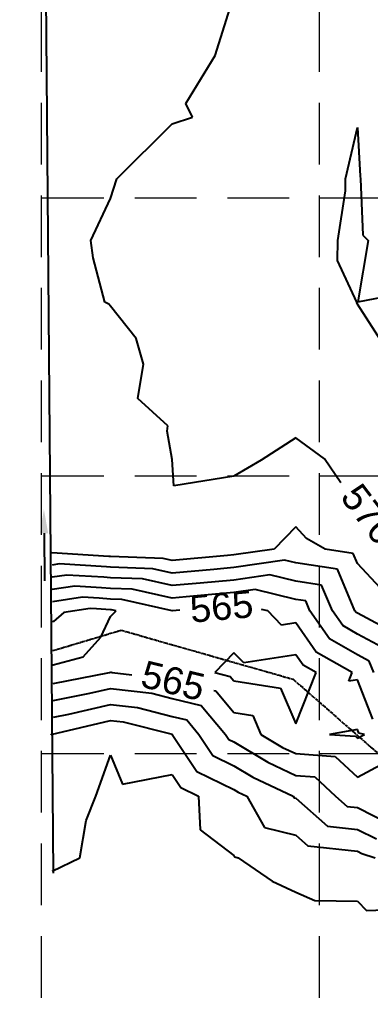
# Model space of a CAD drawing. Header units: inches. Extents: x 2468858 to 2474627, y 7110391 to 7114000.
# Drawn here: x 2469125.5 to 2469239.2, y 7111218.4 to 7111533.1 of the extents above; entities that cross this region are included whole.
import ezdxf
from ezdxf.enums import TextEntityAlignment as Align

# ---------------------------------------------------------------- set-up
doc = ezdxf.new("R2010")
doc.units = ezdxf.units.IN
doc.header["$MEASUREMENT"] = 0
doc.linetypes.add('FL1', pattern=[1.2, 0.9, -0.075, 0, -0.075, 0, -0.075, 0, -0.075])
doc.linetypes.add('HIDDEN', pattern=[0.375, 0.25, -0.125])
for name, color, linetype in [('contours', 35, 'Continuous'), ('CREEK_FL', 250, 'FL1'), ('FLOW', 250, 'Continuous'), ('FUTURE', 250, 'Continuous'), ('GRID', 254, 'HIDDEN'), ('SODDED LOT', 2, 'Continuous')]:
    doc.layers.add(name, color=color, linetype=linetype)
doc.styles.get("Standard").update_dxf_attribs({"font": 'ARIAL.TTF'})

msp = doc.modelspace()

# ---------------------------------------------------------------- hatches: boundary and pattern name
at = {"layer": 'SODDED LOT'}
h = msp.add_hatch(dxfattribs=at)
h.set_pattern_fill('ANSI31', color=256, scale=30, style=0)
h.set_pattern_definition([(45, (0, 0), (-2.6516504294, 2.6516504294), [])])
h.paths.add_polyline_path([(2473645.39, 7113690.66), (2473644.98, 7113704.58), (2473380.05, 7113706.22), (2473375.55, 7113692.3), (2473381.69, 7113694.76), (2473634.33, 7113693.94)])
h.paths.add_polyline_path([(2473661.81, 7113026.94), (2473687.47, 7113025.61), (2473728.46, 7113019.28), (2473771.12, 7113012.61), (2473800.78, 7113000.62), (2473816.11, 7112991.96), (2473817.62, 7112992.3), (2473826.58, 7112958.99), (2473778.33, 7112869.43), (2473754.23, 7112818.27), (2473704.86, 7112707.31), (2473675.95, 7112628.52), (2473649.37, 7112551.6), (2473609.35, 7112401.13), (2473621.99, 7112397.24), (2473660.24, 7112541.42), (2473686.99, 7112623.57), (2473721.05, 7112713.98), (2473756.54, 7112795.8), (2473776.21, 7112842.14), (2473803.69, 7112892.8), (2473821.26, 7112931.75), (2473838.19, 7112953.92), (2473843.82, 7112970.36), (2473841.57, 7112984.99), (2473834.36, 7112995.8), (2473821.75, 7113003.46), (2473803.51, 7113011.56), (2473780.76, 7113020.12), (2473754.18, 7113027.78), (2473717.91, 7113032.73), (2473683.75, 7113037.76), (2473675.22, 7113037.54), (2473668.46, 7113034.66), (2473663.02, 7113029.01)])
h.paths.add_polyline_path([(2473971.46, 7113199.84), (2473953.3, 7113211.94), (2473941.19, 7113192.09), (2473861.1, 7113065.57), (2473810.53, 7113087.5), (2473761.17, 7113101.51), (2473720.96, 7113106.99), (2473697.2, 7113110.44), (2473674.12, 7113113.74), (2473679.51, 7113105.34), (2473686.71, 7113099.95), (2473703.5, 7113097.55), (2473742.47, 7113092.16), (2473787.44, 7113083.17), (2473826.42, 7113069.98), (2473851, 7113058.59), (2473862.39, 7113053.19), (2473874.39, 7113053.49), (2473885.78, 7113058.29), (2473895.97, 7113069.68), (2473937.95, 7113137.71), (2473969.87, 7113198.61)])
h.paths.add_polyline_path([(2474189.42, 7113705.55), (2474212.71, 7113695.29), (2474173.05, 7113585.51), (2474125.46, 7113471.59), (2474078.44, 7113374.03), (2473995.24, 7113231.38), (2473980.72, 7113211.84), (2473961.73, 7113224.12), (2474019.25, 7113316.23), (2474060.01, 7113393.26), (2474123.11, 7113525), (2474155.5, 7113608.17)])
h.paths.add_polyline_path([(2472149.87, 7113580.61), (2472139.15, 7113587.25), (2472148.34, 7113599.5), (2472129.96, 7113617.37), (2472301.04, 7113620.95), (2472421.05, 7113670.47), (2472435.86, 7113657.7), (2472418.5, 7113656.68), (2472386.32, 7113644.43), (2472349.55, 7113630.65), (2472301.04, 7113613.8), (2472253.54, 7113608.18), (2472206.05, 7113607.67), (2472182.05, 7113606.65), (2472168.77, 7113602.57), (2472156, 7113590.31)])
h.paths.add_polyline_path([(2472770.94, 7113693.31), (2472783.83, 7113696.4), (2473029.19, 7113695.37), (2473046.2, 7113689.7), (2473045.68, 7113705.68), (2472771.46, 7113707.22)])
h.paths.add_polyline_path([(2472613.26, 7113048.11), (2472742.65, 7113047.89), (2472742.87, 7112984.1), (2472740.21, 7112975.02), (2472732.24, 7112966.82), (2472722.71, 7112964.61), (2472628.32, 7112964.83), (2472620.35, 7112967.71), (2472615.69, 7112974.13), (2472614.14, 7112982.33), (2472613.26, 7112995.17)])
h.paths.add_polyline_path([(2471336.5, 7111475.41), (2471335.53, 7111275.42), (2470491.66, 7111254.32), (2470479.59, 7111328.94), (2470466.02, 7111461.6), (2470553.43, 7111470.9), (2470638.4, 7111473.12)])
h.paths.add_polyline_path([(2473446.67, 7112356.48), (2473471.9, 7112308.47), (2473532.94, 7112257.21), (2473501.2, 7112186.43), (2473329.47, 7112103.43), (2473116.22, 7112035.9), (2473103.2, 7112106.69), (2473072.63, 7112126.65), (2472815.11, 7111934.94), (2472802.33, 7111780.66), (2472622.31, 7111675.22), (2472617.64, 7111803.67), (2472501.02, 7111721.1), (2472320.82, 7111594.38), (2472182.92, 7111519.02), (2472068.92, 7111484.1), (2471932.85, 7111463.88), (2471923.66, 7111337.05), (2471693.82, 7111327.86), (2471696.08, 7111477.57), (2471836.92, 7111477.57), (2471858.78, 7111468.52), (2471876.58, 7111467.89), (2471898.13, 7111477.88), (2471906.24, 7111490.37), (2471909.37, 7111504.1), (2471908.12, 7111517.84), (2471903.75, 7111528.77), (2471899.69, 7111538.75), (2471899.78, 7111997.71), (2471902.82, 7112006.8), (2471908.61, 7112013.14), (2471915.23, 7112016.45), (2471926.26, 7112016.45), (2472502.65, 7112016.18), (2472510.04, 7112014.97), (2472516.23, 7112010.27), (2472519.86, 7112006.24), (2472597.23, 7111900.26), (2472601.63, 7111894), (2472601.97, 7111890.79), (2472601.97, 7111885.88), (2472602.14, 7111880.64), (2472603.49, 7111873.53), (2472605.53, 7111864.06), (2472610.94, 7111855.26), (2472618.72, 7111847.65), (2472625.66, 7111842.74), (2472634.12, 7111839.53), (2472648.17, 7111837.16), (2472661.03, 7111839.36), (2472670.85, 7111843.93), (2472681.25, 7111852.18), (2472689.32, 7111863.68), (2472693.24, 7111876.13), (2472698.54, 7111882.82), (2472979.47, 7112088.66), (2473047.7, 7112135.28), (2473102.11, 7112161.18), (2473168.62, 7112185.36), (2473235.48, 7112199.35), (2473286.97, 7112219.37), (2473338.95, 7112250.36), (2473378.05, 7112286.58), (2473406.65, 7112322.33), (2473434.97, 7112369.64)])
h.paths.add_polyline_path([(2469394.72, 7112321.68), (2469408.62, 7112317.35), (2469404.61, 7112306.55), (2469398.28, 7112300.53), (2469390.56, 7112297.13), (2469383.91, 7112297.75), (2469371.4, 7112301.14), (2469261.63, 7112337.75), (2469252.63, 7112344.02), (2469246.91, 7112352.88), (2469243.9, 7112361.06), (2469244.31, 7112369.38), (2469247.04, 7112379.88), (2469254.13, 7112392.28), (2469258.63, 7112404.82), (2469259.86, 7112413.96), (2469268.32, 7112441.06), (2469285.1, 7112497.6), (2469297.51, 7112549.94), (2469306.04, 7112604.22), (2469344.05, 7112603.83), (2469331.64, 7112539.47), (2469306.04, 7112437.89), (2469285.48, 7112378.57), (2469297.12, 7112353.37)])
h.paths.add_polyline_path([(2469215.25, 7111699.11), (2469133.16, 7111698.8), (2469133.12, 7111837.42), (2469136.78, 7111854.07), (2469131.5, 7111869.1), (2469132.54, 7111935.15), (2469148.79, 7112051.43), (2469175.43, 7112146.92), (2469214.08, 7112259.79), (2469218.22, 7112266.73), (2469223.73, 7112271.92), (2469228.76, 7112275.22), (2469234.9, 7112277.11), (2469242.61, 7112277.42), (2469249.21, 7112276.01), (2469256.45, 7112274.12), (2469362.5, 7112239.2), (2469368.95, 7112235.11), (2469372.09, 7112231.49), (2469374.61, 7112225.05), (2469375.55, 7112217.02), (2469372.57, 7112206.8), (2469260.7, 7112244.71), (2469237.57, 7112231.81), (2469223.88, 7112159.46), (2469213.8, 7112077.45), (2469211.79, 7111997.38), (2469212.59, 7111919.31)])
edge = h.paths.add_edge_path()
edge.add_line((2469946.69, 7111538.54), (2469944.94, 7111523.5))
edge.add_line((2469944.94, 7111523.5), (2469929.5, 7111368.54))
edge.add_line((2469929.5, 7111368.54), (2469627.82, 7111363.41))
edge.add_line((2469627.82, 7111363.41), (2469640.14, 7111528.56))
edge.add_line((2469640.14, 7111528.56), (2469611.1, 7111528.96))
edge.add_line((2469611.1, 7111528.96), (2469563.64, 7111542.06))
edge.add_line((2469563.64, 7111542.06), (2469395.72, 7111608.85))
edge.add_line((2469395.72, 7111608.85), (2469312.31, 7111524.84))
edge.add_line((2469312.31, 7111524.84), (2469259.94, 7111580.22))
edge.add_line((2469259.94, 7111580.22), (2469329.02, 7111646.45))
edge.add_line((2469329.02, 7111646.45), (2469327.64, 7111656.69))
edge.add_line((2469327.64, 7111656.69), (2469327.34, 7111668.01))
edge.add_line((2469327.34, 7111668.01), (2469328.7, 7111676.32))
edge.add_line((2469328.7, 7111676.32), (2469331.57, 7111684.93))
edge.add_line((2469331.57, 7111684.93), (2469335.65, 7111692.02))
edge.add_line((2469335.65, 7111692.02), (2469336.86, 7111699.72))
edge.add_line((2469336.86, 7111699.72), (2469350.6, 7111699.88))
edge.add_line((2469350.6, 7111699.88), (2469349.09, 7111695.19))
edge.add_line((2469349.09, 7111695.19), (2469344.26, 7111688.25))
edge.add_line((2469344.26, 7111688.25), (2469339.88, 7111679.79))
edge.add_arc((2469382.62, 7111662.98), 45.93, 158.5343, 290.6104)
edge.add_arc((2469402.89, 7111601.9), 18.55, 61.3608, 102.7575, ccw=False)
edge.add_line((2469411.78, 7111618.18), (2469554, 7111560.87))
edge.add_line((2469554, 7111560.87), (2469580.43, 7111552.5))
edge.add_line((2469580.43, 7111552.5), (2469597.93, 7111547.75))
edge.add_line((2469597.93, 7111547.75), (2469618.84, 7111543.76))
edge.add_line((2469618.84, 7111543.76), (2469652.78, 7111539.88))
edge.add_line((2469652.78, 7111539.88), (2469703, 7111539.88))
edge.add_line((2469703, 7111539.88), (2469903.74, 7111540.59))
edge.add_line((2469903.74, 7111540.59), (2469929.65, 7111539.77))
edge.add_line((2469929.65, 7111539.77), (2469946.69, 7111538.54))

# ---------------------------------------------------------------- linework, layer by layer
at = {"layer": 'contours', "color": 35}
for p, q in [((2469188.94, 7111521.42, 570), (2469194.99, 7111540.91, 570)), ((2469179.41, 7111505.85, 570), (2469188.94, 7111521.42, 570)), ((2469181.53, 7111501.42, 570), (2469179.41, 7111505.85, 570)), ((2469174.99, 7111499.25, 570), (2469181.53, 7111501.42, 570)), ((2469157, 7111481.42, 570), (2469174.99, 7111499.25, 570)), ((2469231.16, 7111481.42, 571), (2469234.99, 7111498.09, 571)), ((2469234.99, 7111498.09, 571), (2469235.84, 7111482.27, 571)), ((2469154.99, 7111475.02, 570), (2469157, 7111481.42, 570)), ((2469231.07, 7111477.51, 571), (2469231.16, 7111481.42, 571)), ((2469235.84, 7111482.27, 571), (2469235.92, 7111481.42, 571)), ((2469235.92, 7111481.42, 571), (2469236.69, 7111463.13, 571)), ((2469148.67, 7111461.42, 570), (2469154.99, 7111475.02, 570)), ((2469228.65, 7111461.42, 571), (2469231.07, 7111477.51, 571)), ((2469236.69, 7111463.13, 571), (2469238.4, 7111461.42, 571)), ((2469149.4, 7111455.83, 570), (2469148.67, 7111461.42, 570)), ((2469228.49, 7111454.92, 571), (2469228.65, 7111461.42, 571)), ((2469238.4, 7111461.42, 571), (2469235.09, 7111441.53, 571)), ((2469153.19, 7111441.42, 570), (2469149.4, 7111455.83, 570)), ((2469234.75, 7111441.42, 571), (2469228.49, 7111454.92, 571)), ((2469235.09, 7111441.53, 571), (2469254.99, 7111445.46, 571)), ((2469154.4, 7111440.83, 570), (2469153.19, 7111441.42, 570)), ((2469154.99, 7111440.12, 570), (2469154.4, 7111440.83, 570)), ((2469163.31, 7111429.74, 570), (2469154.99, 7111440.12, 570)), ((2469234.81, 7111441.25, 571), (2469234.75, 7111441.42, 571)), ((2469234.99, 7111440.77, 571), (2469234.81, 7111441.25, 571)), ((2469242.57, 7111429, 571), (2469234.99, 7111440.77, 571)), ((2469165.65, 7111421.42, 570), (2469163.31, 7111429.74, 570)), ((2469163.87, 7111410.3, 570), (2469165.65, 7111421.42, 570)), ((2469173.59, 7111401.42, 570), (2469163.87, 7111410.3, 570)), ((2469173.29, 7111399.72, 570), (2469173.59, 7111401.42, 570)), ((2469174.99, 7111390.48, 570), (2469173.29, 7111399.72, 570)), ((2469214.99, 7111397.5, 570), (2469203.8, 7111390.24, 570)), ((2469224.29, 7111390.73, 570), (2469214.99, 7111397.5, 570)), ((2469175.55, 7111381.98, 570), (2469174.99, 7111390.48, 570)), ((2469203.8, 7111390.24, 570), (2469194.99, 7111385.1, 570)), ((2469229.63, 7111382.92, 570), (2469224.29, 7111390.73, 570)), ((2469194.99, 7111385.1, 570), (2469175.55, 7111381.98, 570)), ((2469214.99, 7111368.72, 569), (2469208.02, 7111361.42, 569)), ((2469218.49, 7111364.92, 569), (2469214.99, 7111368.72, 569)), ((2469224.52, 7111361.42, 569), (2469218.49, 7111364.92, 569)), ((2469208.02, 7111361.42, 569), (2469194.99, 7111359.55, 569)), ((2469233.6, 7111360.04, 569), (2469224.52, 7111361.42, 569)), ((2469154.45, 7111359.1, 569), (2469136, 7111360.22, 569)), ((2469154.99, 7111359.06, 569), (2469154.45, 7111359.1, 569)), ((2469172.02, 7111358.45, 569), (2469154.99, 7111359.06, 569)), ((2469174.99, 7111357.79, 569), (2469172.02, 7111358.45, 569)), ((2469192.93, 7111359.37, 569), (2469174.99, 7111357.79, 569)), ((2469194.99, 7111359.55, 569), (2469192.93, 7111359.37, 569)), ((2469234.99, 7111356.76, 569), (2469233.6, 7111360.04, 569)), ((2469138.35, 7111356.63, 568), (2469136.04, 7111356.29, 568)), ((2469153.66, 7111355.7, 568), (2469138.35, 7111356.63, 568)), ((2469154.99, 7111355.6, 568), (2469153.66, 7111355.7, 568)), ((2469168.68, 7111355.11, 568), (2469154.99, 7111355.6, 568)), ((2469174.99, 7111353.71, 568), (2469168.68, 7111355.11, 568)), ((2469194.99, 7111355.48, 568), (2469188.46, 7111354.89, 568)), ((2469211.4, 7111357.84, 568), (2469194.99, 7111355.48, 568)), ((2469214.99, 7111356.96, 568), (2469211.4, 7111357.84, 568)), ((2469228.47, 7111354.91, 568), (2469214.99, 7111356.96, 568)), ((2469242.41, 7111348.84, 569), (2469234.99, 7111356.76, 569)), ((2469140.87, 7111353.03, 567), (2469136.08, 7111352.32, 567)), ((2469152.87, 7111352.31, 567), (2469140.87, 7111353.03, 567)), ((2469154.99, 7111352.14, 567), (2469152.87, 7111352.31, 567)), ((2469165.34, 7111351.78, 567), (2469154.99, 7111352.14, 567)), ((2469188.46, 7111354.89, 568), (2469174.99, 7111353.71, 568)), ((2469206.65, 7111353.08, 567), (2469194.99, 7111351.41, 567)), ((2469214.99, 7111351.05, 567), (2469206.65, 7111353.08, 567)), ((2469234.17, 7111341.42, 568), (2469228.47, 7111354.91, 568)), ((2469143.39, 7111349.44, 566), (2469136.12, 7111348.35, 566)), ((2469152.07, 7111348.91, 566), (2469143.39, 7111349.44, 566)), ((2469154.99, 7111348.69, 566), (2469152.07, 7111348.91, 566)), ((2469162.01, 7111348.44, 566), (2469154.99, 7111348.69, 566)), ((2469174.99, 7111349.63, 567), (2469165.34, 7111351.78, 567)), ((2469183.98, 7111350.42, 567), (2469174.99, 7111349.63, 567)), ((2469194.99, 7111351.41, 567), (2469183.98, 7111350.42, 567)), ((2469223.35, 7111349.78, 567), (2469214.99, 7111351.05, 567)), ((2469226.87, 7111341.42, 567), (2469223.35, 7111349.78, 567)), ((2469145.91, 7111345.84, 565), (2469136.15, 7111344.38, 565)), ((2469151.28, 7111345.51, 565), (2469145.91, 7111345.84, 565)), ((2469174.99, 7111345.55, 566), (2469162.01, 7111348.44, 566)), ((2469179.51, 7111345.94, 566), (2469174.99, 7111345.55, 566)), ((2469194.99, 7111347.34, 566), (2469179.51, 7111345.94, 566)), ((2469201.9, 7111348.33, 566), (2469194.99, 7111347.34, 566)), ((2469214.99, 7111345.14, 566), (2469201.9, 7111348.33, 566)), ((2469154.99, 7111345.23, 565), (2469151.28, 7111345.51, 565)), ((2469158.67, 7111345.1, 565), (2469154.99, 7111345.23, 565)), ((2469174.99, 7111341.46, 565), (2469158.67, 7111345.1, 565)), ((2469218.22, 7111344.65, 566), (2469214.99, 7111345.14, 566)), ((2469219.58, 7111341.42, 566), (2469218.22, 7111344.65, 566)), ((2469139.85, 7111340.96, 564), (2469136.49, 7111338.01, 564)), ((2469148.43, 7111342.24, 564), (2469139.85, 7111340.96, 564)), ((2469150.49, 7111342.12, 564), (2469148.43, 7111342.24, 564)), ((2469154.99, 7111341.78, 564), (2469150.49, 7111342.12, 564)), ((2469151.9, 7111332.92, 564), (2469154.99, 7111339.59, 564)), ((2469155.33, 7111341.76, 564), (2469154.99, 7111341.78, 564)), ((2469154.99, 7111339.59, 564), (2469156.86, 7111341.42, 564)), ((2469156.86, 7111341.42, 564), (2469155.33, 7111341.76, 564)), ((2469175.03, 7111341.47, 565), (2469174.99, 7111341.46, 565)), ((2469177.42, 7111341.68, 565), (2469175.03, 7111341.47, 565)), ((2469205.99, 7111341.42, 565), (2469203.93, 7111341.92, 565)), ((2469210.43, 7111336.86, 565), (2469205.99, 7111341.42, 565)), ((2469225.94, 7111332.38, 566), (2469219.58, 7111341.42, 566)), ((2469230.23, 7111336.66, 567), (2469226.87, 7111341.42, 567)), ((2469234.51, 7111340.94, 568), (2469234.17, 7111341.42, 568)), ((2469234.99, 7111340.67, 568), (2469234.51, 7111340.94, 568)), ((2469247.48, 7111333.92, 568), (2469234.99, 7111340.67, 568)), ((2469136.49, 7111338.01, 564), (2469136.22, 7111337.94, 564)), ((2469214.99, 7111337.58, 565), (2469210.43, 7111336.86, 565)), ((2469221.66, 7111328.1, 565), (2469214.99, 7111337.58, 565)), ((2469234.99, 7111333.93, 567), (2469230.23, 7111336.66, 567)), ((2469243.11, 7111329.54, 567), (2469234.99, 7111333.93, 567)), ((2469146.12, 7111326.5, 564), (2469151.9, 7111332.92, 564)), ((2469234.99, 7111327.2, 566), (2469225.94, 7111332.38, 566)), ((2469194.99, 7111327.8, 564), (2469188.78, 7111321.42, 564)), ((2469198.14, 7111324.57, 564), (2469194.99, 7111327.8, 564)), ((2469214.99, 7111327.21, 564), (2469198.14, 7111324.57, 564)), ((2469217.38, 7111323.81, 564), (2469214.99, 7111327.21, 564)), ((2469233.32, 7111321.42, 565), (2469221.66, 7111328.1, 565)), ((2469238.74, 7111325.17, 566), (2469234.99, 7111327.2, 566)), ((2469136.35, 7111323.99, 564), (2469136.47, 7111323.97, 564)), ((2469136.47, 7111323.97, 564), (2469146.12, 7111326.5, 564)), ((2469221.56, 7111321.42, 564), (2469217.38, 7111323.81, 564)), ((2469240.34, 7111321.42, 566), (2469238.74, 7111325.17, 566)), ((2469136.41, 7111317.86, 565), (2469154.62, 7111321.42, 565)), ((2469154.62, 7111321.42, 565), (2469154.87, 7111321.49, 565)), ((2469154.87, 7111321.49, 565), (2469154.95, 7111321.57, 565)), ((2469154.95, 7111321.57, 565), (2469154.99, 7111321.66, 565)), ((2469154.99, 7111321.66, 565), (2469155.58, 7111321.42, 565)), ((2469155.58, 7111321.42, 565), (2469155.58, 7111321.42, 565)), ((2469155.58, 7111321.42, 565), (2469161.94, 7111320.69, 565)), ((2469188.78, 7111321.42, 564), (2469193.79, 7111320.22, 564)), ((2469214.99, 7111304.88, 564), (2469221.56, 7111321.42, 564)), ((2469232.22, 7111318.65, 565), (2469233.32, 7111321.42, 565)), ((2469193.79, 7111320.22, 564), (2469194.99, 7111318.78, 564)), ((2469194.99, 7111318.78, 564), (2469210.01, 7111316.44, 564)), ((2469234.99, 7111319.13, 565), (2469232.22, 7111318.65, 565)), ((2469239.92, 7111306.36, 565), (2469234.99, 7111319.13, 565)), ((2469136.46, 7111312.42, 566), (2469148.3, 7111314.74, 566)), ((2469148.3, 7111314.74, 566), (2469154.99, 7111316.32, 566)), ((2469154.99, 7111316.32, 566), (2469168.35, 7111314.78, 566)), ((2469168.35, 7111314.78, 566), (2469174.99, 7111313.09, 566)), ((2469188.49, 7111315.67, 565), (2469189.09, 7111315.52, 565)), ((2469189.09, 7111315.52, 565), (2469194.99, 7111308.48, 565)), ((2469210.01, 7111316.44, 564), (2469214.99, 7111304.88, 564)), ((2469141.53, 7111307.96, 567), (2469154.99, 7111311.14, 567)), ((2469154.99, 7111311.14, 567), (2469163.71, 7111310.14, 567)), ((2469174.99, 7111313.09, 566), (2469184.39, 7111310.83, 566)), ((2469136.52, 7111306.98, 567), (2469141.53, 7111307.96, 567)), ((2469163.71, 7111310.14, 567), (2469174.99, 7111307.26, 567)), ((2469184.39, 7111310.83, 566), (2469192.26, 7111301.42, 566)), ((2469194.99, 7111308.48, 565), (2469201.09, 7111307.53, 565)), ((2469135.75, 7111301.42, 568), (2469154.99, 7111305.97, 568)), ((2469154.99, 7111305.97, 568), (2469159.07, 7111305.5, 568)), ((2469159.07, 7111305.5, 568), (2469174.99, 7111301.44, 568)), ((2469174.99, 7111307.26, 567), (2469179.7, 7111306.13, 567)), ((2469179.7, 7111306.13, 567), (2469183.64, 7111301.42, 567)), ((2469201.09, 7111307.53, 565), (2469203.72, 7111301.42, 565)), ((2469234.99, 7111302.98, 564), (2469225.95, 7111301.42, 564)), ((2469235.42, 7111301.86, 564), (2469234.99, 7111302.98, 564)), ((2469237.24, 7111301.42, 564), (2469235.42, 7111301.86, 564)), ((2469135.72, 7111301.31, 568), (2469135.75, 7111301.42, 568)), ((2469174.99, 7111301.44, 568), (2469175, 7111301.43, 568)), ((2469175, 7111301.43, 568), (2469175.01, 7111301.42, 568)), ((2469175.01, 7111301.42, 568), (2469182.97, 7111289.41, 568)), ((2469183.64, 7111301.42, 567), (2469188.16, 7111294.59, 567)), ((2469192.26, 7111301.42, 566), (2469193.35, 7111299.78, 566)), ((2469193.35, 7111299.78, 566), (2469194.99, 7111298.99, 566)), ((2469194.99, 7111298.99, 566), (2469205.93, 7111292.37, 566)), ((2469203.72, 7111301.42, 565), (2469210.74, 7111297.18, 565)), ((2469225.95, 7111301.42, 564), (2469234.36, 7111300.79, 564)), ((2469234.36, 7111300.79, 564), (2469234.99, 7111300.2, 564)), ((2469234.99, 7111300.2, 564), (2469237.24, 7111301.42, 564)), ((2469210.74, 7111297.18, 565), (2469214.99, 7111295.18, 565)), ((2469150.22, 7111281.42, 569), (2469154.99, 7111294.7, 569)), ((2469154.99, 7111294.7, 569), (2469158.87, 7111285.3, 569)), ((2469188.16, 7111294.59, 567), (2469194.99, 7111291.27, 567)), ((2469205.93, 7111292.37, 566), (2469214.99, 7111288.11, 566)), ((2469214.99, 7111295.18, 565), (2469227.78, 7111294.21, 565)), ((2469227.78, 7111294.21, 565), (2469234.99, 7111287.51, 565)), ((2469234.99, 7111287.51, 565), (2469248.3, 7111294.73, 565)), ((2469182.97, 7111289.41, 568), (2469194.99, 7111283.56, 568)), ((2469194.99, 7111291.27, 567), (2469201.13, 7111287.56, 567)), ((2469158.87, 7111285.3, 569), (2469174.99, 7111288.43, 569)), ((2469174.99, 7111288.43, 569), (2469177.78, 7111284.22, 569)), ((2469201.13, 7111287.56, 567), (2469214.16, 7111281.42, 567)), ((2469214.99, 7111288.11, 566), (2469221.2, 7111287.64, 566)), ((2469221.2, 7111287.64, 566), (2469227.88, 7111281.42, 566)), ((2469177.78, 7111284.22, 569), (2469183.52, 7111281.42, 569)), ((2469194.99, 7111283.56, 568), (2469196.32, 7111282.75, 568)), ((2469196.32, 7111282.75, 568), (2469199.14, 7111281.42, 568)), ((2469147.1, 7111273.53, 569), (2469150.22, 7111281.42, 569)), ((2469183.52, 7111281.42, 569), (2469184.03, 7111270.46, 569)), ((2469199.14, 7111281.42, 568), (2469204.86, 7111271.29, 568)), ((2469214.16, 7111281.42, 567), (2469214.46, 7111280.89, 567)), ((2469214.46, 7111280.89, 567), (2469214.99, 7111280.76, 567)), ((2469214.99, 7111280.76, 567), (2469225.26, 7111271.69, 567)), ((2469227.88, 7111281.42, 566), (2469231.66, 7111278.09, 566)), ((2469231.66, 7111278.09, 566), (2469234.99, 7111277.73, 566)), ((2469234.99, 7111277.73, 566), (2469245.8, 7111272.23, 566)), ((2469145.02, 7111261.42, 569), (2469147.1, 7111273.53, 569)), ((2469184.03, 7111270.46, 569), (2469194.99, 7111262.18, 569)), ((2469204.86, 7111271.29, 568), (2469214.99, 7111268.71, 568)), ((2469225.26, 7111271.69, 567), (2469234.99, 7111270.65, 567)), ((2469234.99, 7111270.65, 567), (2469241.1, 7111267.54, 567)), ((2469214.99, 7111268.71, 568), (2469218.86, 7111265.29, 568)), ((2469218.86, 7111265.29, 568), (2469234.99, 7111263.56, 568)), ((2469136.04, 7111257.12, 569), (2469145.02, 7111261.42, 569)), ((2469194.99, 7111262.18, 569), (2469195.26, 7111261.7, 569)), ((2469195.26, 7111261.7, 569), (2469196.33, 7111261.42, 569)), ((2469196.33, 7111261.42, 569), (2469207.39, 7111253.82, 569)), ((2469234.99, 7111263.56, 568), (2469236.4, 7111262.84, 568)), ((2469236.4, 7111262.84, 568), (2469240.68, 7111261.42, 568)), ((2469207.39, 7111253.82, 569), (2469214.99, 7111250.28, 569)), ((2469214.99, 7111250.28, 569), (2469221.2, 7111247.64, 569)), ((2469221.2, 7111247.64, 569), (2469234.99, 7111247.4, 569)), ((2469234.99, 7111247.4, 569), (2469237.89, 7111244.32, 569)), ((2469237.89, 7111244.32, 569), (2469254.99, 7111245.03, 569))]:
    msp.add_line(p, q, dxfattribs=at)
at = {"layer": 'CREEK_FL', "color": 5}
msp.add_lwpolyline([(2469136.31, 7111328.56), (2469158.43, 7111335.19), (2469214.16, 7111319.28), (2469256.61, 7111282.15), (2469275.19, 7111279.5), (2469276.51, 7111263.59), (2469307.03, 7111256.96), (2469340.2, 7111259.61), (2469356.12, 7111264.92), (2469374.69, 7111280.83), (2469405.21, 7111290.11), (2469427.76, 7111302.04), (2469462.26, 7111328.56), (2469494.1, 7111359.05), (2469594.93, 7111381.59), (2469616.57, 7111400.28), (2469661.68, 7111405.58)], dxfattribs=at)
at = {"layer": 'FLOW', "color": 7}
msp.add_line((2469133.49, 7111366.6), (2469133.64, 7111351.19), dxfattribs=at)
msp.add_solid([(2469132.19, 7111366.58), (2469134.79, 7111366.61), (2469133.41, 7111374.4)], dxfattribs=at)
at = {"layer": 'FUTURE', "color": 7}
msp.add_line((2469136.53, 7111256.42), (2469133.23, 7111647.75), dxfattribs=at)
at = {"layer": 'GRID', "color": 252, "linetype": 'HIDDEN', "lineweight": 0, "ltscale": 80}
for p, q in [((2469132.57, 7113906.08), (2469132.57, 7110754.83)), ((2469222.57, 7113906.08), (2469222.57, 7110754.83)), ((2468952.87, 7111475.23), (2474532.87, 7111475.23)), ((2468952.87, 7111385.23), (2474532.87, 7111385.23)), ((2468952.87, 7111295.23), (2474532.87, 7111295.23))]:
    msp.add_line(p, q, dxfattribs=at)

# ---------------------------------------------------------------- texts
at = {"layer": 'contours', "color": 35}
for s, rotation, p in [('570', 307.2159, (2469238.83, 7111372.78)), ('565', 5.1539, (2469190.95, 7111342.9)), ('565', 346.4921, (2469175.29, 7111318.84))]:
    msp.add_text(s, height=8.8, rotation=rotation, dxfattribs=at).set_placement(p, align=Align.MIDDLE)

doc.saveas('drawing.dxf')
